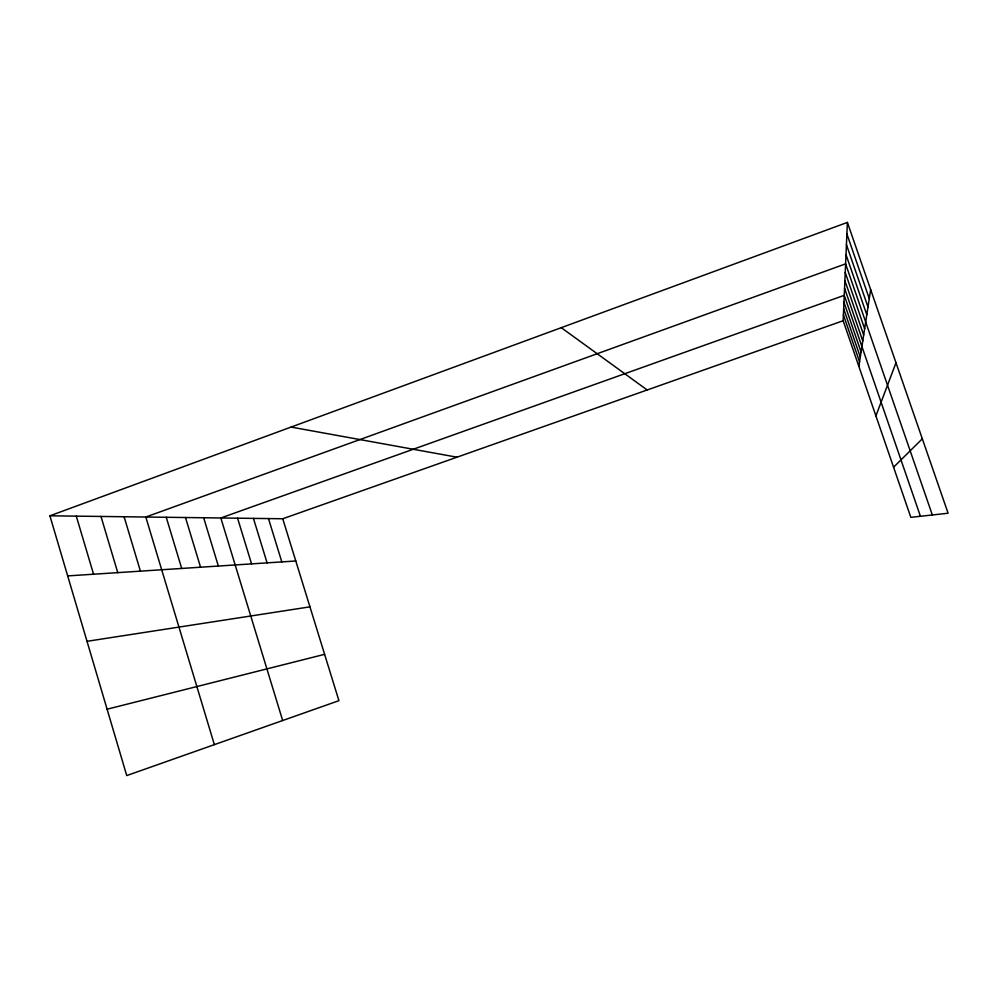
<?xml version="1.0" encoding="UTF-8"?>
<svg xmlns="http://www.w3.org/2000/svg" width="998" height="998" viewBox="0 0 998 998"><rect width="100%" height="100%" fill="white"/><g stroke="black" fill="none" stroke-linecap="round" stroke-linejoin="round"><path stroke-width="1.5" d="M847.389 222.417L948.1 513.234L910.825 517.338L843.16 320.732L847.389 222.417L49.9 515.804L126.734 775.583L338.921 700.671L282.746 518.76L49.9 515.804M858.866 366.341L870.655 289.607M875.907 415.879L895.992 362.773M893.572 467.226L922.327 438.808M282.746 518.76L843.16 320.732M107.098 709.204L324.612 654.339M87.026 641.315L309.941 606.846M67.677 575.908L295.782 560.988M291.092 427.069L456.959 457.196M561.275 327.681L647.178 389.981M846.89 233.956L869.27 298.627M846.429 244.66L867.986 306.972M846.005 254.602L866.788 314.744M932.332 514.968L845.605 263.859L145.808 517.026L214.358 744.645M845.231 272.504L864.642 328.729M844.894 280.6L863.669 335.041M844.558 288.197L862.759 340.967M920.418 516.278L844.258 295.333L220.832 517.974L282.671 720.531M843.959 302.257L861.074 351.932M843.684 308.769L860.288 357.022M843.41 314.919L859.552 361.812M268.474 518.573L281.81 561.899M253.43 518.386L267.09 562.872M237.574 518.187L251.571 563.882M203.654 517.75L218.35 566.053M185.478 517.525L200.561 567.213M166.242 517.276L181.698 568.448M124.101 516.752L140.419 571.155M100.985 516.453L117.752 572.64M76.297 516.141L93.562 574.224"/></g></svg>
